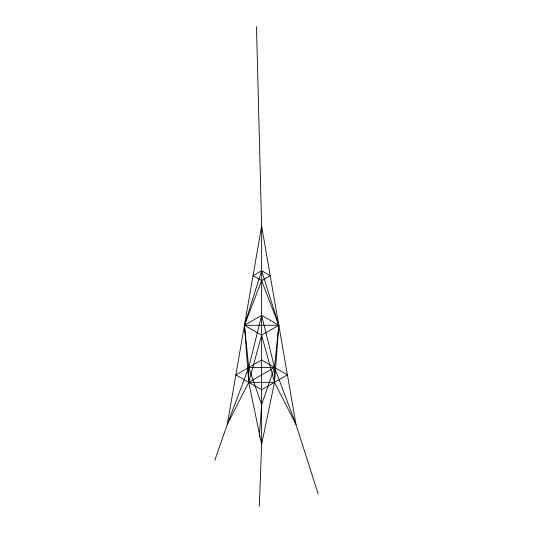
<?xml version="1.0" encoding="UTF-8"?>
<svg xmlns="http://www.w3.org/2000/svg" width="533" height="533" viewBox="0 0 533 533"><rect width="100%" height="100%" fill="white"/><g stroke="black" fill="none" stroke-linecap="round" stroke-linejoin="round"><path stroke-width="0.8" d="M259.338 506.35L261.63 444.349L261.63 226.072L256.473 26.65M259.338 436.747L261.63 404.66L274.515 367.457L278.812 325.29L261.63 270.717L253.035 275.681L261.63 280.638L278.812 325.29L274.515 382.334L261.63 444.349L248.738 382.334L244.447 325.29L261.63 270.717L270.224 275.681L261.63 280.638L244.447 325.29L248.738 367.457L248.738 382.334L227.258 424.501L214.812 460.332M261.63 404.66L248.738 367.457L274.515 367.457L296.002 424.501L261.63 226.072L227.258 424.501L248.738 367.457L261.63 315.369L274.515 367.457L274.515 382.334L248.738 382.334L261.63 335.21L278.812 325.29L261.63 315.369L244.447 325.29L261.63 335.21L274.515 382.334L296.002 424.501L318.188 494.004M248.738 382.334L274.515 367.457M244.447 325.29L278.812 325.29M261.63 360.015L235.852 374.892L261.63 389.776L287.407 374.892L261.63 360.015"/></g></svg>
